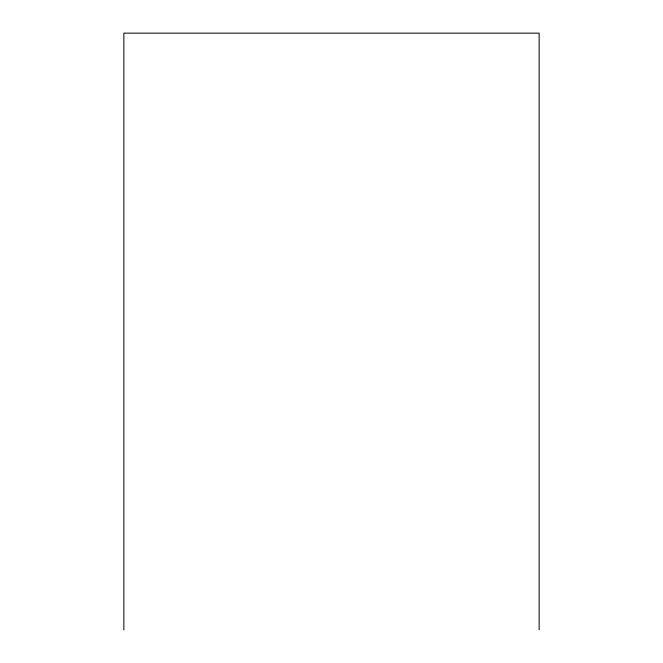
<?xml version="1.0" encoding="UTF-8"?>
<svg xmlns="http://www.w3.org/2000/svg" width="663" height="663" viewBox="0 0 663 663"><rect width="100%" height="100%" fill="white"/><g stroke="black" fill="none" stroke-linecap="round" stroke-linejoin="round"><path stroke-width="0.99" d="M539.143 629.85L539.143 33.15L123.857 33.15L123.857 629.85"/></g></svg>
